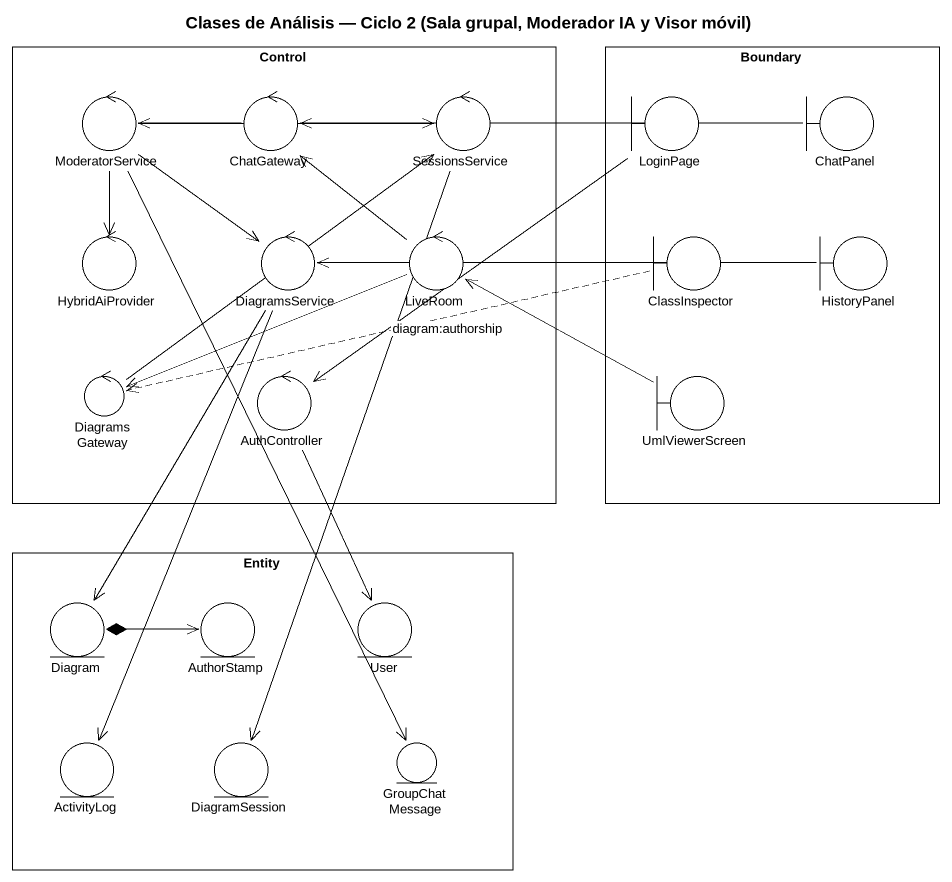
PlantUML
@startuml
title Clases de Análisis — Ciclo 2 (Sala grupal, Moderador IA y Visor móvil)
rectangle "Control" as Control_ {
  control ModeratorService
  control ChatGateway
  control SessionsService
  control HybridAiProvider
  control DiagramsService
  control LiveRoom
  control DiagramsGateway
  control AuthController
}
rectangle "Boundary" as Boundary_ {
  boundary LoginPage
  boundary ChatPanel
  boundary ClassInspector
  boundary HistoryPanel
  boundary UmlViewerScreen
}
rectangle "Entity" as Entity_ {
  entity Diagram
  entity AuthorStamp
  entity User
  entity ActivityLog
  entity DiagramSession
  entity GroupChatMessage
}
ModeratorService -right-> SessionsService
ModeratorService --> HybridAiProvider
ModeratorService --> DiagramsService
ModeratorService --> GroupChatMessage
ChatGateway -left-> ModeratorService
SessionsService --> DiagramSession
LoginPage --> AuthController
ChatPanel -left-> ChatGateway
DiagramsService --> Diagram
DiagramsService --> ActivityLog
LiveRoom -up-> ChatGateway
LiveRoom -left-> DiagramsGateway
ClassInspector .left.> DiagramsGateway : diagram:authorship
HistoryPanel -left-> DiagramsService
DiagramsGateway -up-> SessionsService
AuthController --> User
UmlViewerScreen -left-> LiveRoom
AuthorStamp <-left-* Diagram
@enduml
